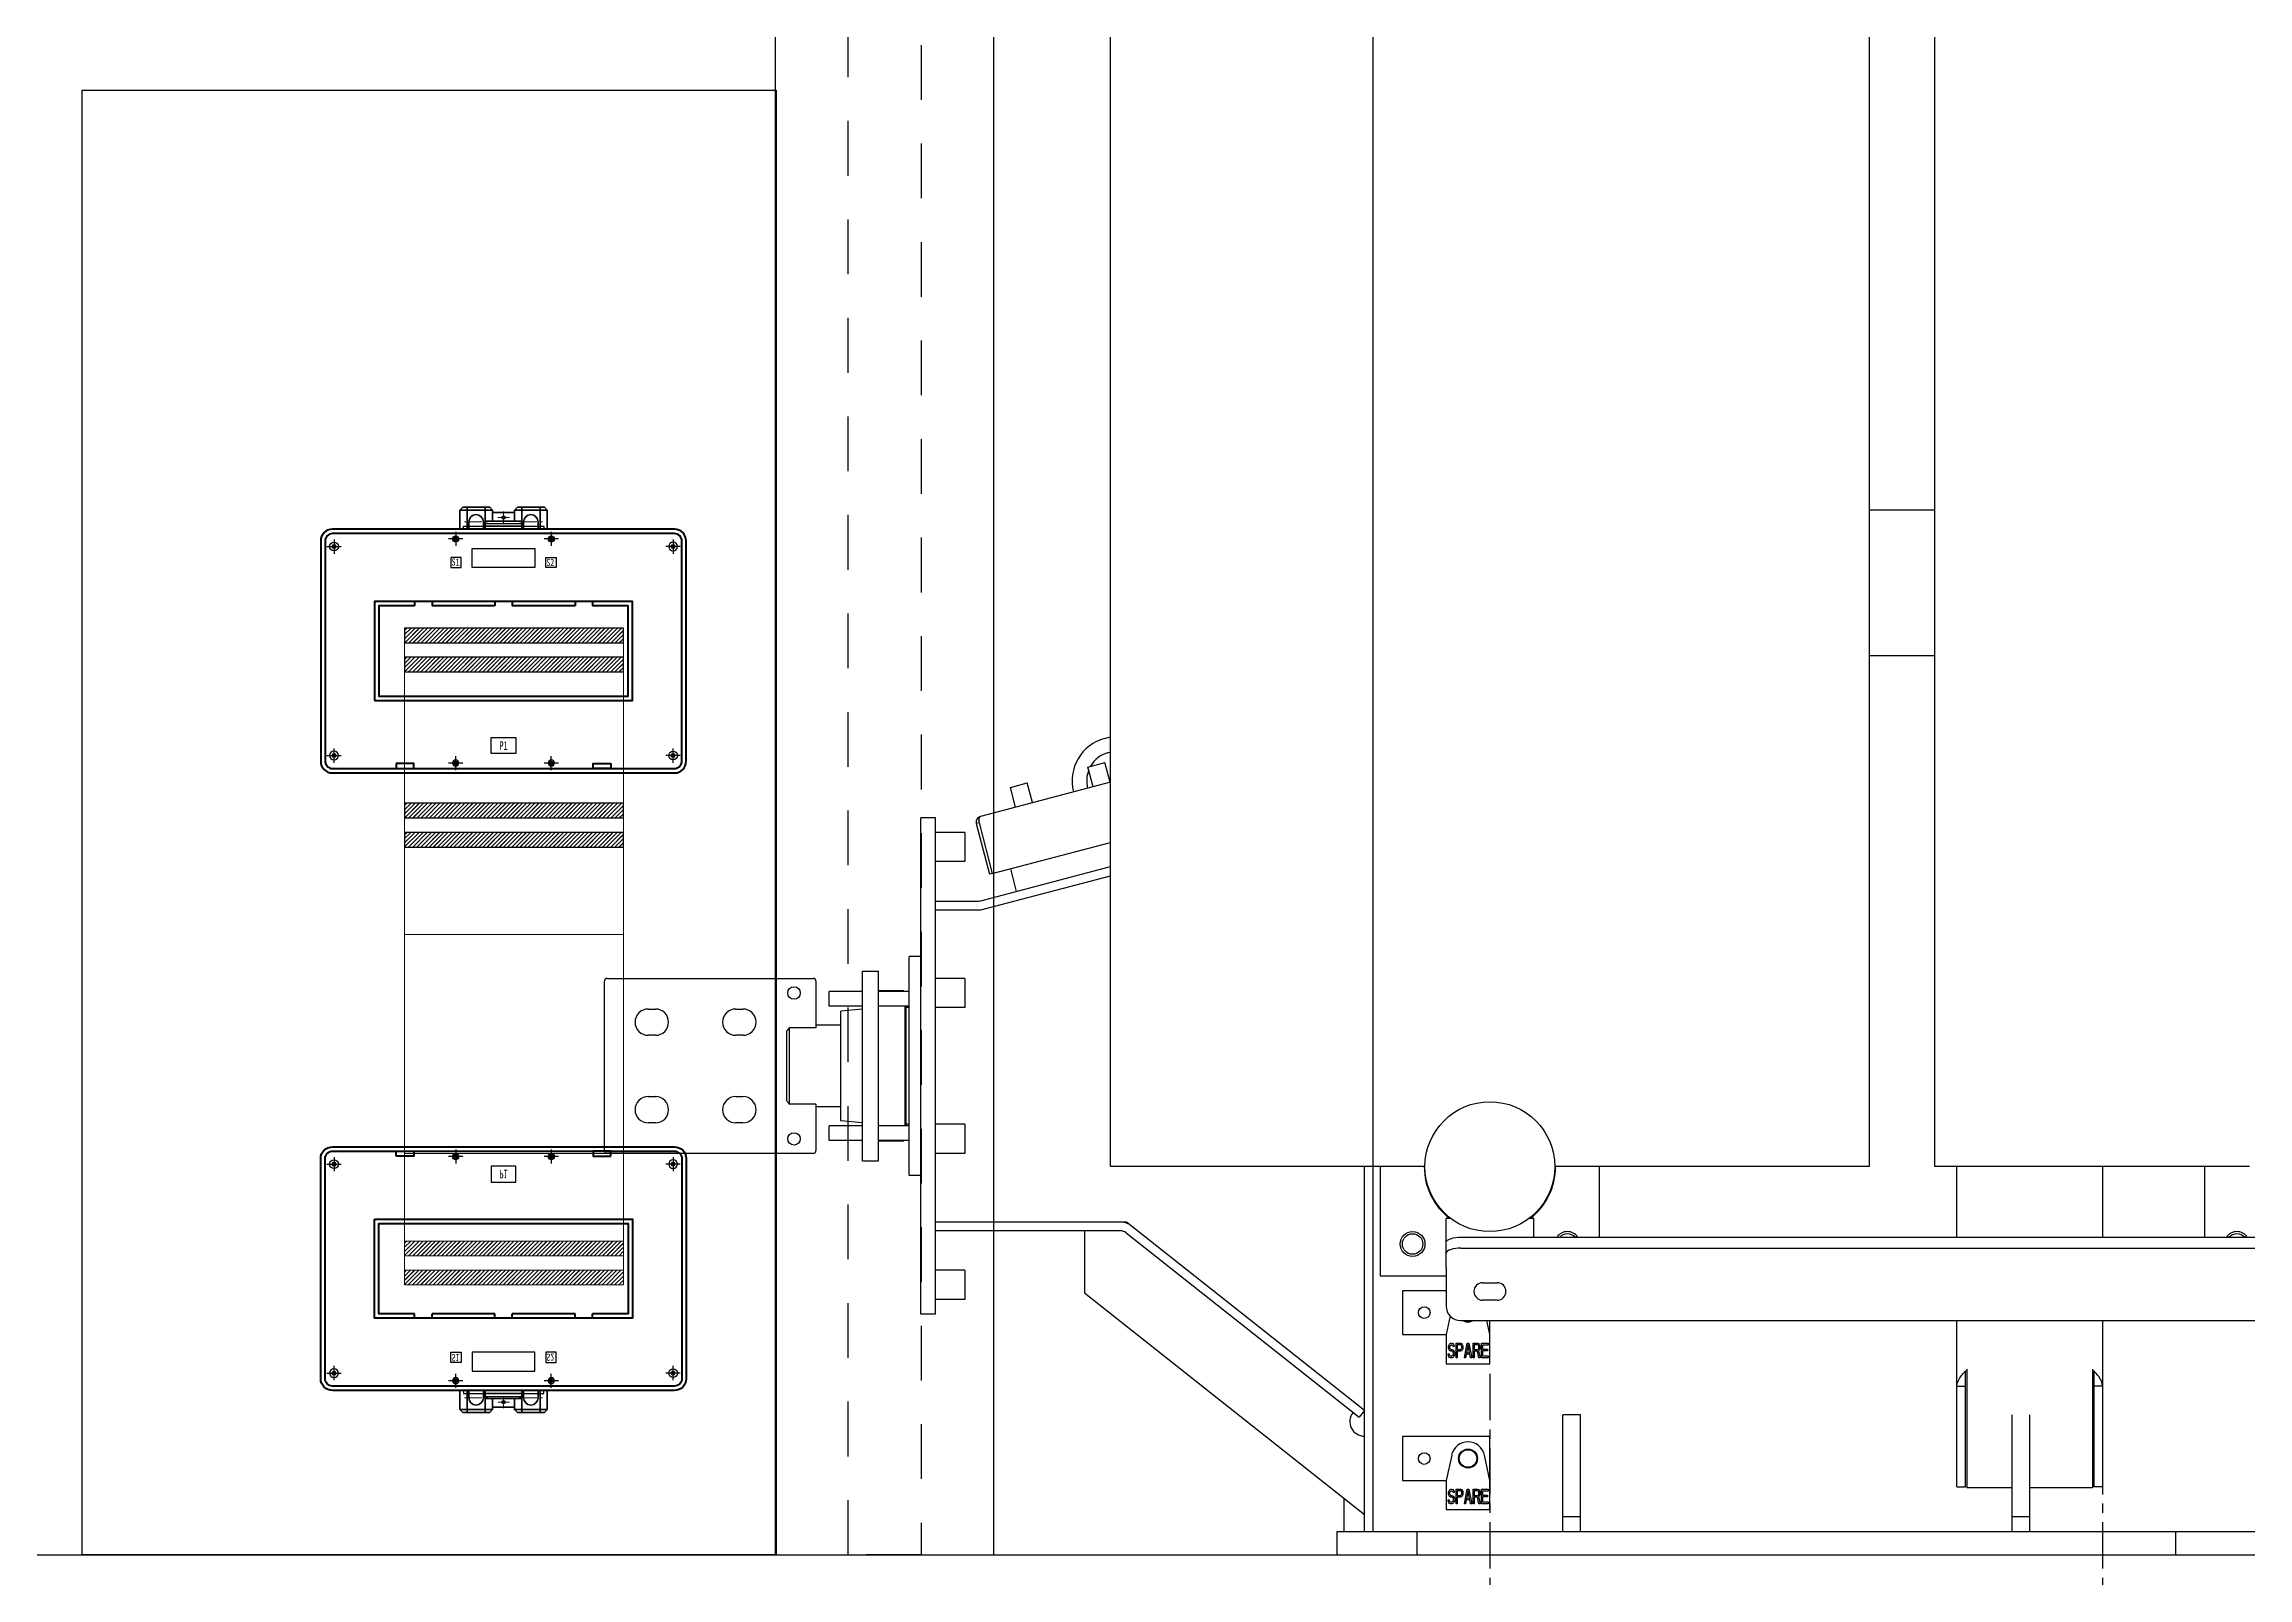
# Model space of a CAD drawing. Extents: x 59521 to 184406, y -1257 to 56672.
# Drawn here: x 71363 to 72874, y 13589 to 14640 of the extents above; entities that cross this region are included whole.
import ezdxf

# ---------------------------------------------------------------- set-up
doc = ezdxf.new("R2010")
doc.units = 0
doc.header["$MEASUREMENT"] = 0
for name, pattern in [('CENTER', [50.8, 31.75, -6.35, 6.35, -6.35]), ('HIDDEN', [0.375, 0.25, -0.125]), ('JIS_02_0.7', [1.35, 0.75, -0.6]), ('点画线', [18, 12, -2, 2, -2])]:
    doc.linetypes.add(name, pattern=pattern)
doc.layers.get('0').update_dxf_attribs({"linetype": 'CONTINUOUS'})
for name, color, linetype in [('03-JI-ZHUN-XIAN', 7, 'CONTINUOUS'), ('05-JI-ZHUN-ZHOU', 7, 'CONTINUOUS'), ('2', 4, 'CENTER')]:
    doc.layers.add(name, color=color, linetype=linetype)
for name, color, linetype, lineweight in [('A相实线', 2, 'CONTINUOUS', 13), ('B相实线', 3, 'CONTINUOUS', 13), ('C', 1, 'CONTINUOUS', 15), ('THICK', 7, 'CONTINUOUS', 0), ('中心线层', 1, '点画线', 18), ('实体', 7, 'CONTINUOUS', 40), ('尺寸标注', 7, 'CONTINUOUS', 15), ('尺寸标注层', 7, 'CONTINUOUS', 15), ('粗实线层', 7, 'CONTINUOUS', 35)]:
    doc.layers.add(name, color=color, linetype=linetype, lineweight=lineweight)
doc.layers.add('LIU1', color=160, linetype='CONTINUOUS', lineweight=13, plot=False)
doc.styles.add('标准', font='simsun.ttc', dxfattribs={"width": 0.667})
pattern_1 = [(45, (308437.237, 27510.5017), (-1.414213562, 1.414213562), []), (45, (308437.277, 27510.5017), (-1.414213562, 1.414213562), [])]

# ---------------------------------------------------------------- blocks, each defined once
blk = doc.blocks.new('DSAF425')
for points in [[(8824.6, 16726.9), (8824.6, 16717.1)], [(8819.7, 16722), (8829.5, 16722)]]:
    blk.add_lwpolyline(points)
blk.add_circle((8824.6, 16722), 3)
at = {"layer": '粗实线层', "color": 3}
blk.add_circle((8824.6, 16722), 1.2, dxfattribs=at)
blk = doc.blocks.new('FDGDF437')
for points in [[(8978.4, 16727.2), (8968.6, 16727.2)], [(8973.5, 16732.1), (8973.5, 16722.4)]]:
    blk.add_lwpolyline(points)
blk.add_circle((8973.5, 16727.2), 2.1)
at = {"layer": '粗实线层', "color": 3}
blk.add_circle((8973.5, 16727.2), 1.2, dxfattribs=at)
blk = doc.blocks.new('XTYU')
at = {"color": 30}
for points in [[(-214419.2, -3806.1), (-214419.2, -3804.1), (-214364.2, -3804.1), (-214364.2, -3806.1), (-214419.2, -3806.1)], [(-214405.5, -3804.1), (-214405.5, -3802.1), (-214378, -3802.1), (-214378, -3804.1), (-214405.5, -3804.1)], [(-214413.2, -3819.4), (-214370.2, -3819.4), (-214370.2, -3832.4), (-214413.2, -3832.4), (-214413.2, -3819.4)], [(-214420.8, -3825.4), (-214427.8, -3825.4), (-214427.8, -3832.4), (-214420.8, -3832.4), (-214420.8, -3825.4)], [(-214362.7, -3825.4), (-214355.7, -3825.4), (-214355.7, -3832.4), (-214362.7, -3832.4), (-214362.7, -3825.4)], [(-214400.2, -3948.9), (-214383.2, -3948.9), (-214383.2, -3959.9), (-214400.2, -3959.9), (-214400.2, -3948.9)]]:
    blk.add_lwpolyline(points, dxfattribs=at)
at = {"layer": '中心线层', "color": 30}
for p, q in [((-214418.5, -3801.1), (-214402.5, -3801.1)), ((-214395.7, -3798.1), (-214387.7, -3798.1)), ((-214391.7, -3802.1), (-214391.7, -3794.1)), ((-214381, -3801.1), (-214365, -3801.1))]:
    blk.add_line(p, q, dxfattribs=at)
at = {"layer": '实体', "color": 30, "ltscale": 11}
for p, q in [((-214452.7, -3855.6), (-214452.7, -3858.6)), ((-214440.7, -3855.6), (-214440.7, -3858.6)), ((-214397.7, -3855.6), (-214397.7, -3858.6)), ((-214385.7, -3855.6), (-214385.7, -3858.6)), ((-214342.7, -3855.6), (-214342.7, -3858.6)), ((-214330.7, -3855.6), (-214330.7, -3858.6))]:
    blk.add_line(p, q, dxfattribs=at)
for points in [[(-214509, -3973.1), (-214274.5, -3973.1, 0.414214), (-214266.5, -3965.1), (-214266.5, -3814.1, 0.414214), (-214274.5, -3806.1), (-214509, -3806.1, 0.414214), (-214517, -3814.1), (-214517, -3965.1, 0.414214)], [(-214509, -3970.1), (-214274.5, -3970.1, 0.414214), (-214269.5, -3965.1), (-214269.5, -3814.1, 0.414214), (-214274.5, -3809.1), (-214509, -3809.1, 0.414214), (-214514, -3814.1), (-214514, -3965.1, 0.414214)]]:
    blk.add_lwpolyline(points, format="xyb", close=True, dxfattribs=at)
blk.add_lwpolyline([(-214480.2, -3923.6), (-214303.2, -3923.6), (-214303.2, -3855.6), (-214480.2, -3855.6)], close=True, dxfattribs=at)
for points in [[(-214452.7, -3858.6), (-214477.2, -3858.6), (-214477.2, -3920.6), (-214306.2, -3920.6), (-214306.2, -3858.6), (-214330.7, -3858.6)], [(-214397.7, -3858.6), (-214440.7, -3858.6)], [(-214342.7, -3858.6), (-214385.7, -3858.6)]]:
    blk.add_lwpolyline(points, dxfattribs=at)
at = {"layer": '实体', "color": 30}
for points in [[(-214465.2, -3966.6), (-214465.2, -3970.1), (-214453.2, -3970.1), (-214453.2, -3966.6), (-214465.2, -3966.6)], [(-214318.2, -3966.6), (-214318.2, -3970.1), (-214330.2, -3970.1), (-214330.2, -3966.6), (-214318.2, -3966.6)]]:
    blk.add_lwpolyline(points, dxfattribs=at)
at = {"layer": '尺寸标注层', "color": 30, "ltscale": 11}
for p, q in [((-214452.7, -3855.6), (-214440.7, -3855.6)), ((-214397.7, -3855.6), (-214385.7, -3855.6))]:
    blk.add_line(p, q, dxfattribs=at)
at = {"layer": '粗实线层', "color": 30}
for p, q in [((-214421.7, -3793.1), (-214419.7, -3791.1)), ((-214419.7, -3791.1), (-214401.2, -3791.1)), ((-214416.7, -3791.1), (-214416.7, -3806.1)), ((-214404.2, -3791.1), (-214404.2, -3806.1)), ((-214401.2, -3791.1), (-214399.2, -3793.1)), ((-214384.2, -3793.1), (-214382.2, -3791.1)), ((-214382.2, -3791.1), (-214363.7, -3791.1)), ((-214379.2, -3791.1), (-214379.2, -3806.1)), ((-214366.7, -3791.1), (-214366.7, -3806.1)), ((-214363.7, -3791.1), (-214361.7, -3793.1)), ((-214421.7, -3793.1), (-214421.7, -3806.1)), ((-214421.7, -3793.1), (-214399.2, -3793.1)), ((-214421.7, -3806.1), (-214361.7, -3806.1)), ((-214415.5, -3801.1), (-214415.5, -3806.1)), ((-214405.5, -3801.1), (-214405.5, -3806.1)), ((-214404.2, -3800.6), (-214379.2, -3800.6)), ((-214399.2, -3793.1), (-214399.2, -3800.6)), ((-214399.2, -3794.6), (-214384.2, -3794.6)), ((-214384.2, -3793.1), (-214384.2, -3800.6)), ((-214384.2, -3793.1), (-214361.7, -3793.1)), ((-214378, -3801.1), (-214378, -3806.1)), ((-214368, -3801.1), (-214368, -3806.1)), ((-214361.7, -3793.1), (-214361.7, -3806.1))]:
    blk.add_line(p, q, dxfattribs=at)
blk.add_circle((-214391.7, -3798.1), 1, dxfattribs=at)
for centre, start in [((-214410.5, -3801.1), 0), ((-214373, -3801.1), 360)]:
    blk.add_arc(centre, 5, start, 180, dxfattribs=at)
at = {"color": 30}
for name, p in [('DSAF425', (-223332.5, -20540)), ('FDGDF437', (-223398, -20540)), ('FDGDF437', (-223332.5, -20540))]:
    blk.add_blockref(name, p, dxfattribs=at)
at = {"color": 30, "xscale": -1}
blk.add_blockref('DSAF425', (-205450.9, -20540), dxfattribs=at)
at = {"color": 30, "xscale": -1, "rotation": 180}
for name, p in [('DSAF425', (-223332.5, 12760.8)), ('FDGDF437', (-223398, 12760.8)), ('FDGDF437', (-223332.5, 12760.8))]:
    blk.add_blockref(name, p, dxfattribs=at)
at = {"color": 30, "rotation": 180}
blk.add_blockref('DSAF425', (-205450.9, 12760.8), dxfattribs=at)
at = {"layer": '尺寸标注', "color": 30, "style": '标准'}
for s, width, insert, char_height, attachment_point in [('S1', 7, (-214427.3, -3826.1), 5, 1), ('S2', 7, (-214362.4, -3826.4), 5, 1), ('P1', 17, (-214391.7, -3954.4), 6, 5)]:
    blk.add_mtext_dynamic_manual_height_columns(s, width=width, gutter_width=30, heights=[0], dxfattribs=dict(at, insert=insert, char_height=char_height, attachment_point=attachment_point))
blk = doc.blocks.new('gy7')
at = {"color": 87, "linetype": 'Continuous'}
for p, q in [((-672.8, -1900), (-672.8, 0)), ((-152.8, 0), (-152.8, -1900)), ((-107.8, -1900), (-107.8, 0)), ((-676.9, -1606.6), (-672.8, -1605.5)), ((-674.3, -1616.3), (-672.8, -1615.9)), ((-688.3, -1626.2), (-676.7, -1623.1)), ((-684.7, -1639.7), (-688.3, -1626.2)), ((-673.1, -1636.6), (-676.7, -1623.1)), ((-741.5, -1640.1), (-729.9, -1637.1)), ((-737.9, -1653.7), (-741.5, -1640.1)), ((-726.3, -1650.6), (-729.9, -1637.1)), ((-802.8, -2001), (-802.8, -1661)), ((-792.8, -1661), (-802.8, -1661)), ((-792.8, -2001), (-792.8, -1661)), ((-772.8, -1671), (-792.8, -1671)), ((-772.8, -1671), (-772.8, -1691)), ((-772.8, -1691), (-792.8, -1691)), ((-753.9, -1699.2), (-672.8, -1677.9)), ((-761.8, -1724), (-672.8, -1700.7)), ((-737.3, -1711.4), (-741.3, -1695.9)), ((-792.8, -1724), (-761.8, -1724)), ((-842.8, -1896), (-842.8, -1766)), ((-842.8, -1766), (-831.8, -1766)), ((-831.8, -1896), (-831.8, -1766)), ((-810.8, -1906), (-810.8, -1756)), ((-802.8, -1756), (-810.8, -1756)), ((-1019.8, -1889), (-1019.8, -1773)), ((-1017.8, -1771), (-876.8, -1771)), ((-874.8, -1773), (-874.8, -1804.8)), ((-865.8, -1790), (-865.8, -1780)), ((-842.8, -1780), (-865.8, -1780)), ((-815.7, -1779.5), (-831.8, -1779.5)), ((-810.8, -1780), (-831.8, -1780)), ((-772.8, -1771), (-792.8, -1771)), ((-772.8, -1771), (-772.8, -1791)), ((-989.8, -1792), (-984.8, -1792)), ((-929.8, -1792), (-924.8, -1792)), ((-842.8, -1790), (-865.8, -1790)), ((-842.8, -1792.1), (-857.8, -1793.5)), ((-857.8, -1868.5), (-857.8, -1793.5)), ((-810.8, -1790), (-831.8, -1790)), ((-813.7, -1872), (-813.7, -1790)), ((-813, -1872), (-813, -1790)), ((-810.8, -1791), (-813, -1791)), ((-772.8, -1791), (-792.8, -1791)), ((-984.8, -1810), (-989.8, -1810)), ((-924.8, -1810), (-929.8, -1810)), ((-894.8, -1855), (-894.8, -1807)), ((-892.8, -1857.2), (-892.8, -1804.8)), ((-874.8, -1804.8), (-892.8, -1804.8)), ((-857.8, -1803), (-874.8, -1803)), ((-989.8, -1852), (-984.8, -1852)), ((-929.8, -1852), (-924.8, -1852)), ((-874.8, -1857.2), (-892.8, -1857.2)), ((-874.8, -1857.2), (-874.8, -1889)), ((-984.8, -1870), (-989.8, -1870)), ((-924.8, -1870), (-929.8, -1870)), ((-857.8, -1859), (-874.8, -1859)), ((-865.8, -1882), (-865.8, -1872)), ((-842.8, -1872), (-865.8, -1872)), ((-842.8, -1869.9), (-857.8, -1868.5)), ((-810.8, -1872), (-831.8, -1872)), ((-810.8, -1871), (-813, -1871)), ((-772.8, -1871), (-792.8, -1871)), ((-772.8, -1871), (-772.8, -1891)), ((-842.8, -1882), (-865.8, -1882)), ((-810.8, -1882), (-831.8, -1882)), ((-815.7, -1882.5), (-831.8, -1882.5)), ((-876.8, -1891), (-1017.8, -1891)), ((-842.8, -1896), (-831.8, -1896)), ((-772.8, -1891), (-792.8, -1891)), ((-457.2, -1900), (-672.8, -1900)), ((-487.8, -1975), (-487.8, -1900)), ((-152.8, -1900), (-368.2, -1900)), ((-337.8, -1900), (-337.8, -1948.4)), ((107.8, -1900), (-107.8, -1900)), ((77.2, -1948.4), (77.2, -1900)), ((-802.8, -1906), (-810.8, -1906)), ((-661.8, -1938), (-792.8, -1938)), ((-690.8, -1944), (-690.8, -1986.5)), ((-498.8, -2067), (-661.8, -1938)), ((-439.6, -1935.5), (-442.8, -1935.5)), ((-442.8, -1969.2), (-442.8, -1935.5)), ((-432.8, -1948.4), (1297.2, -1948.4)), ((-382.8, -1935.5), (-385.9, -1935.5)), ((-382.8, -1948.4), (-382.8, -1935.5)), ((-432.8, -1955.9), (1297.2, -1955.9)), ((-772.8, -1971), (-792.8, -1971)), ((-772.8, -1971), (-772.8, -1991)), ((-442.8, -1975), (-487.8, -1975)), ((-442.8, -1976.7), (-442.8, -1995.5)), ((-772.8, -1991), (-792.8, -1991)), ((-690.8, -1986.5), (-498.8, -2138.4)), ((-442.8, -1985), (-472.8, -1985)), ((-472.8, -1985), (-472.8, -2015)), ((-417.8, -1979.5), (-407.8, -1979.5)), ((-407.8, -1991.5), (-417.8, -1991.5)), ((-792.8, -2001), (-802.8, -2001)), ((-440, -2002.3), (-442.8, -2015)), ((-432.8, -2005.5), (1302.2, -2005.5)), ((-412.8, -2015), (-414.8, -2005.5)), ((-412.8, -2035), (-412.8, -2005.5)), ((-472.8, -2015), (-442.8, -2015)), ((-442.8, -2015), (-442.8, -2035)), ((-441.2, -2023.3), (-441, -2022.5)), ((-441.2, -2024.2), (-441.2, -2023.3)), ((-441, -2025), (-441.2, -2024.2)), ((-441, -2022.5), (-440.5, -2021.6)), ((-440.5, -2021.6), (-440, -2021.2)), ((-440.3, -2022.9), (-440.4, -2023.6)), ((-440.4, -2023.6), (-440.4, -2024)), ((-440.4, -2024), (-440.3, -2024.6)), ((-439.9, -2022.5), (-440.3, -2022.9)), ((-440, -2021.2), (-439.5, -2021)), ((-439.5, -2022.3), (-439.9, -2022.5)), ((-439.5, -2021), (-438.9, -2021)), ((-438.8, -2022.3), (-439.5, -2022.3)), ((-438.9, -2021), (-438.3, -2021.2)), ((-438.4, -2022.5), (-438.8, -2022.3)), ((-438.2, -2022.9), (-438.4, -2022.5)), ((-438.3, -2021.2), (-437.8, -2021.9)), ((-438.1, -2023.3), (-438.2, -2022.9)), ((-437.3, -2023.3), (-438.1, -2023.3)), ((-437.8, -2021.9), (-437.4, -2022.7)), ((-437.4, -2022.7), (-437.3, -2023.3)), ((-435.9, -2021), (-432.9, -2021)), ((-435.9, -2031), (-435.9, -2021)), ((-432.8, -2022.1), (-435.2, -2022.1)), ((-435.2, -2022.1), (-435.2, -2025.3)), ((-432.9, -2021), (-432.3, -2021.2)), ((-432.4, -2022.3), (-432.8, -2022.1)), ((-432.2, -2022.7), (-432.4, -2022.3)), ((-432.3, -2021.2), (-431.8, -2021.9)), ((-432, -2023.3), (-432.2, -2022.7)), ((-432.2, -2024.6), (-432, -2024)), ((-432, -2024), (-432, -2023.3)), ((-431.8, -2021.9), (-431.4, -2022.7)), ((-431.4, -2022.7), (-431.3, -2023.3)), ((-431.3, -2024.2), (-431.4, -2024.8)), ((-431.3, -2023.3), (-431.3, -2024.2)), ((-430.3, -2031), (-428.3, -2021)), ((-427.8, -2021.9), (-428.9, -2027.6)), ((-428.3, -2021), (-427.3, -2021)), ((-426.7, -2027.6), (-427.8, -2021.9)), ((-427.3, -2021), (-425.3, -2031)), ((-424.3, -2021), (-421.3, -2021)), ((-424.3, -2031), (-424.3, -2021)), ((-421.2, -2022.1), (-423.5, -2022.1)), ((-423.5, -2022.1), (-423.5, -2025.3)), ((-421.3, -2021), (-420.7, -2021.2)), ((-420.8, -2022.3), (-421.2, -2022.1)), ((-420.5, -2022.7), (-420.8, -2022.3)), ((-420.7, -2021.2), (-420.2, -2021.9)), ((-420.4, -2023.3), (-420.5, -2022.7)), ((-420.5, -2024.6), (-420.4, -2024)), ((-420.4, -2024), (-420.4, -2023.3)), ((-420.2, -2021.9), (-419.8, -2022.7)), ((-419.8, -2022.7), (-419.7, -2023.3)), ((-419.7, -2024.2), (-419.8, -2024.8)), ((-419.7, -2023.3), (-419.7, -2024.2)), ((-418.6, -2021), (-414, -2021)), ((-418.6, -2031), (-418.6, -2021)), ((-414, -2022.3), (-417.8, -2022.3)), ((-417.8, -2022.3), (-417.8, -2025)), ((-414, -2021), (-414, -2022.3)), ((-442.8, -2035), (-412.8, -2035)), ((-441.5, -2028.2), (-440.8, -2028.2)), ((-441.4, -2029.1), (-441.5, -2028.2)), ((-441, -2030.1), (-441.4, -2029.1)), ((-440.5, -2025.9), (-441, -2025)), ((-440.4, -2030.8), (-441, -2030.1)), ((-440.8, -2028.2), (-440.7, -2028.9)), ((-440.7, -2028.9), (-440.3, -2029.5)), ((-440, -2026.3), (-440.5, -2025.9)), ((-439.8, -2031), (-440.4, -2030.8)), ((-440.3, -2024.6), (-439.9, -2025)), ((-440.3, -2029.5), (-439.8, -2029.7)), ((-439.5, -2026.5), (-440, -2026.3)), ((-439.9, -2025), (-439.5, -2025.3)), ((-439.8, -2029.7), (-438.8, -2029.7)), ((-438.8, -2031), (-439.8, -2031)), ((-439.5, -2025.3), (-438.8, -2025.3)), ((-438.8, -2026.5), (-439.5, -2026.5)), ((-438.8, -2025.3), (-438.2, -2025.5)), ((-438.3, -2026.7), (-438.8, -2026.5)), ((-438.8, -2029.7), (-438.3, -2029.5)), ((-438.2, -2030.8), (-438.8, -2031)), ((-437.9, -2027.2), (-438.3, -2026.7)), ((-438.3, -2029.5), (-437.9, -2029.1)), ((-438.2, -2025.5), (-437.7, -2025.9)), ((-437.7, -2030.4), (-438.2, -2030.8)), ((-437.7, -2027.8), (-437.9, -2027.2)), ((-437.9, -2029.1), (-437.7, -2028.4)), ((-437.7, -2025.9), (-437.2, -2026.7)), ((-437.7, -2028.4), (-437.7, -2027.8)), ((-437.2, -2029.5), (-437.7, -2030.4)), ((-437.2, -2026.7), (-436.9, -2027.6)), ((-436.9, -2028.7), (-437.2, -2029.5)), ((-436.9, -2027.6), (-436.9, -2028.7)), ((-435.2, -2031), (-435.9, -2031)), ((-435.2, -2025.3), (-432.8, -2025.3)), ((-432.9, -2026.5), (-435.2, -2026.5)), ((-435.2, -2026.5), (-435.2, -2031)), ((-432.3, -2026.3), (-432.9, -2026.5)), ((-432.8, -2025.3), (-432.4, -2025)), ((-432.4, -2025), (-432.2, -2024.6)), ((-431.8, -2025.7), (-432.3, -2026.3)), ((-431.4, -2024.8), (-431.8, -2025.7)), ((-429.5, -2031), (-430.3, -2031)), ((-429.1, -2028.4), (-429.5, -2031)), ((-426.5, -2028.4), (-429.1, -2028.4)), ((-428.9, -2027.6), (-426.7, -2027.6)), ((-426.1, -2031), (-426.5, -2028.4)), ((-425.3, -2031), (-426.1, -2031)), ((-423.5, -2031), (-424.3, -2031)), ((-423.5, -2025.3), (-421.2, -2025.3)), ((-421.4, -2026.5), (-423.5, -2026.5)), ((-423.5, -2026.5), (-423.5, -2031)), ((-420.4, -2031), (-421.4, -2026.5)), ((-421.2, -2025.3), (-420.8, -2025)), ((-420.8, -2025), (-420.5, -2024.6)), ((-420.2, -2025.7), (-420.7, -2026.1)), ((-420.7, -2026.1), (-419.5, -2031)), ((-419.5, -2031), (-420.4, -2031)), ((-419.8, -2024.8), (-420.2, -2025.7)), ((-414, -2031), (-418.6, -2031)), ((-417.8, -2025), (-414.5, -2025)), ((-414.5, -2026.3), (-417.8, -2026.3)), ((-417.8, -2026.3), (-417.8, -2029.7)), ((-417.8, -2029.7), (-414, -2029.7)), ((-414.5, -2025), (-414.5, -2026.3)), ((-414, -2029.7), (-414, -2031)), ((-350.8, -2070), (-362.8, -2070)), ((-362.8, -2150), (-362.8, -2070)), ((-350.8, -2150), (-350.8, -2070)), ((-54.8, -2150), (-54.8, -2070)), ((-42.8, -2150), (-42.8, -2070)), ((-412.8, -2085), (-472.8, -2085)), ((-472.8, -2085), (-472.8, -2115)), ((-439, -2097.6), (-442.8, -2115)), ((-412.8, -2115), (-416.5, -2097.6)), ((-412.8, -2135), (-412.8, -2085)), ((-512.8, -2150), (-512.8, -2127.3)), ((-472.8, -2115), (-442.8, -2115)), ((-442.8, -2115), (-442.8, -2135)), ((-441.5, -2128.2), (-440.8, -2128.2)), ((-441.4, -2129.1), (-441.5, -2128.2)), ((-441, -2130.1), (-441.4, -2129.1)), ((-441.2, -2123.3), (-441, -2122.5)), ((-441.2, -2124.2), (-441.2, -2123.3)), ((-441, -2125), (-441.2, -2124.2)), ((-441, -2122.5), (-440.5, -2121.6)), ((-440.5, -2125.9), (-441, -2125)), ((-440.8, -2128.2), (-440.7, -2128.9)), ((-440.7, -2128.9), (-440.3, -2129.5)), ((-440.5, -2121.6), (-440, -2121.2)), ((-440, -2126.3), (-440.5, -2125.9)), ((-440.3, -2122.9), (-440.4, -2123.6)), ((-440.4, -2123.6), (-440.4, -2124)), ((-440.4, -2124), (-440.3, -2124.6)), ((-439.9, -2122.5), (-440.3, -2122.9)), ((-440.3, -2124.6), (-439.9, -2125)), ((-440.3, -2129.5), (-439.8, -2129.7)), ((-440, -2121.2), (-439.5, -2121)), ((-439.5, -2126.5), (-440, -2126.3)), ((-439.5, -2122.3), (-439.9, -2122.5)), ((-439.9, -2125), (-439.5, -2125.3)), ((-439.8, -2129.7), (-438.8, -2129.7)), ((-439.5, -2121), (-438.9, -2121)), ((-438.8, -2122.3), (-439.5, -2122.3)), ((-439.5, -2125.3), (-438.8, -2125.3)), ((-438.8, -2126.5), (-439.5, -2126.5)), ((-438.9, -2121), (-438.3, -2121.2)), ((-438.4, -2122.5), (-438.8, -2122.3)), ((-438.8, -2125.3), (-438.2, -2125.5)), ((-438.3, -2126.7), (-438.8, -2126.5)), ((-438.8, -2129.7), (-438.3, -2129.5)), ((-438.2, -2122.9), (-438.4, -2122.5)), ((-438.3, -2121.2), (-437.8, -2121.9)), ((-437.9, -2127.2), (-438.3, -2126.7)), ((-438.3, -2129.5), (-437.9, -2129.1)), ((-438.1, -2123.3), (-438.2, -2122.9)), ((-438.2, -2125.5), (-437.7, -2125.9)), ((-437.3, -2123.3), (-438.1, -2123.3)), ((-437.7, -2127.8), (-437.9, -2127.2)), ((-437.9, -2129.1), (-437.7, -2128.4)), ((-437.8, -2121.9), (-437.4, -2122.7)), ((-437.7, -2125.9), (-437.2, -2126.7)), ((-437.7, -2128.4), (-437.7, -2127.8)), ((-437.2, -2129.5), (-437.7, -2130.4)), ((-437.4, -2122.7), (-437.3, -2123.3)), ((-437.2, -2126.7), (-436.9, -2127.6)), ((-436.9, -2128.7), (-437.2, -2129.5)), ((-436.9, -2127.6), (-436.9, -2128.7)), ((-435.9, -2121), (-432.9, -2121)), ((-435.9, -2131), (-435.9, -2121)), ((-432.8, -2122.1), (-435.2, -2122.1)), ((-435.2, -2122.1), (-435.2, -2125.3)), ((-435.2, -2125.3), (-432.8, -2125.3)), ((-432.9, -2126.5), (-435.2, -2126.5)), ((-435.2, -2126.5), (-435.2, -2131)), ((-432.9, -2121), (-432.3, -2121.2)), ((-432.3, -2126.3), (-432.9, -2126.5)), ((-432.4, -2122.3), (-432.8, -2122.1)), ((-432.8, -2125.3), (-432.4, -2125)), ((-432.2, -2122.7), (-432.4, -2122.3)), ((-432.4, -2125), (-432.2, -2124.6)), ((-432.3, -2121.2), (-431.8, -2121.9)), ((-431.8, -2125.7), (-432.3, -2126.3)), ((-432, -2123.3), (-432.2, -2122.7)), ((-432.2, -2124.6), (-432, -2124)), ((-432, -2124), (-432, -2123.3)), ((-431.8, -2121.9), (-431.4, -2122.7)), ((-431.4, -2124.8), (-431.8, -2125.7)), ((-431.4, -2122.7), (-431.3, -2123.3)), ((-431.3, -2124.2), (-431.4, -2124.8)), ((-431.3, -2123.3), (-431.3, -2124.2)), ((-430.3, -2131), (-428.3, -2121)), ((-429.1, -2128.4), (-429.5, -2131)), ((-426.5, -2128.4), (-429.1, -2128.4)), ((-427.8, -2121.9), (-428.9, -2127.6)), ((-428.9, -2127.6), (-426.7, -2127.6)), ((-428.3, -2121), (-427.3, -2121)), ((-426.7, -2127.6), (-427.8, -2121.9)), ((-427.3, -2121), (-425.3, -2131)), ((-426.1, -2131), (-426.5, -2128.4)), ((-424.3, -2121), (-421.3, -2121)), ((-424.3, -2131), (-424.3, -2121)), ((-421.2, -2122.1), (-423.5, -2122.1)), ((-423.5, -2122.1), (-423.5, -2125.3)), ((-423.5, -2125.3), (-421.2, -2125.3)), ((-421.4, -2126.5), (-423.5, -2126.5)), ((-423.5, -2126.5), (-423.5, -2131)), ((-420.4, -2131), (-421.4, -2126.5)), ((-421.3, -2121), (-420.7, -2121.2)), ((-420.8, -2122.3), (-421.2, -2122.1)), ((-421.2, -2125.3), (-420.8, -2125)), ((-420.5, -2122.7), (-420.8, -2122.3)), ((-420.8, -2125), (-420.5, -2124.6)), ((-420.7, -2121.2), (-420.2, -2121.9)), ((-420.2, -2125.7), (-420.7, -2126.1)), ((-420.7, -2126.1), (-419.5, -2131)), ((-420.4, -2123.3), (-420.5, -2122.7)), ((-420.5, -2124.6), (-420.4, -2124)), ((-420.4, -2124), (-420.4, -2123.3)), ((-420.2, -2121.9), (-419.8, -2122.7)), ((-419.8, -2124.8), (-420.2, -2125.7)), ((-419.8, -2122.7), (-419.7, -2123.3)), ((-419.7, -2124.2), (-419.8, -2124.8)), ((-419.7, -2123.3), (-419.7, -2124.2)), ((-418.6, -2121), (-414, -2121)), ((-418.6, -2131), (-418.6, -2121)), ((-414, -2122.3), (-417.8, -2122.3)), ((-417.8, -2122.3), (-417.8, -2125)), ((-417.8, -2125), (-414.5, -2125)), ((-414.5, -2126.3), (-417.8, -2126.3)), ((-417.8, -2126.3), (-417.8, -2129.7)), ((-417.8, -2129.7), (-414, -2129.7)), ((-414.5, -2125), (-414.5, -2126.3)), ((-414, -2121), (-414, -2122.3)), ((-414, -2129.7), (-414, -2131)), ((-442.8, -2135), (-412.8, -2135)), ((-440.4, -2130.8), (-441, -2130.1)), ((-439.8, -2131), (-440.4, -2130.8)), ((-438.8, -2131), (-439.8, -2131)), ((-438.2, -2130.8), (-438.8, -2131)), ((-437.7, -2130.4), (-438.2, -2130.8)), ((-435.2, -2131), (-435.9, -2131)), ((-429.5, -2131), (-430.3, -2131)), ((-425.3, -2131), (-426.1, -2131)), ((-423.5, -2131), (-424.3, -2131)), ((-419.5, -2131), (-420.4, -2131)), ((-414, -2131), (-418.6, -2131)), ((-350.8, -2140), (-362.8, -2140)), ((-42.8, -2140), (-54.8, -2140)), ((-517.8, -2150), (1512.2, -2150)), ((-517.8, -2150), (-517.8, -2166)), ((-462.8, -2150), (-462.8, -2166)), ((57.2, -2150), (57.2, -2166)), ((-517.8, -2166), (1512.2, -2166))]:
    blk.add_line(p, q, dxfattribs=at)
for centre, radius in [((-889.8, -1781), 4.25), ((-412.8, -1900), 44.5), ((-889.8, -1881), 4.25), ((-465.8, -1953), 8.5), ((-465.8, -1953), 7), ((-457.8, -2000), 4), ((-457.8, -2100), 4), ((-427.8, -2100), 6.5), ((-427.8, -2100), 6)]:
    blk.add_circle(centre, radius, dxfattribs=at)
for centre, radius, start, end in [((-669.2, -1635.6), 30, 104.7007, 194.7007), ((-669.2, -1635.6), 20, 104.7007, 150.247), ((-669.2, -1635.6), 20, 157.9291, 194.7007), ((-1017.8, -1773), 2, 90, 180), ((-876.8, -1773), 2, 0, 90), ((-815.7, -1781.5), 2, 47.3086, 90), ((-989.8, -1801), 9, 90, 270), ((-984.8, -1801), 9, 270, 90), ((-929.8, -1801), 9, 90, 270), ((-924.8, -1801), 9, 270, 90), ((-528.3, -2145.3), 498.8, 136.9463, 137.2839), ((-989.8, -1861), 9, 90, 270), ((-984.8, -1861), 9, 270, 90), ((-929.8, -1861), 9, 90, 270), ((-924.8, -1861), 9, 270, 90), ((-528.3, -1516.7), 498.8, 222.7161, 223.0537), ((-815.7, -1880.5), 2, 270, 312.6914), ((-1017.8, -1889), 2, 180, 270), ((-876.8, -1889), 2, 270, 0), ((-412.8, -1900), 45, 180, 232.2455), ((-412.8, -1900), 45, 307.7545, 0), ((-359.7, -1953), 8.5, 33.2096, 146.7904), ((-359.7, -1953), 7, 41.4577, 138.5423), ((99.2, -1953), 8.5, 33.2096, 146.7904), ((99.2, -1953), 7, 41.4577, 138.5423), ((-417.8, -1985.5), 6, 90, 270), ((-407.8, -1985.5), 6, 270, 90), ((-432.8, -1995.5), 10, 180, 270), ((-427.8, -2000), 6.5, 241.875, 302.1182), ((-427.8, -2000), 6, 246.5071, 293.4929), ((-498.8, -2074.7), 10, 141.6415, 270), ((-427.8, -2100), 11.5, 12.1723, 167.8277)]:
    blk.add_arc(centre, radius, start, end, dxfattribs=at)
for points, knots in [([(-442.8, -1951.8), (-442.8, -1950.6), (-438.3, -1948.6), (-435.1, -1948.4), (-432.8, -1948.4)], [0, 0, 0, 0, 0.347219, 1, 1, 1, 1]), ([(-432.8, -1955.9), (-435.1, -1955.9), (-438.3, -1956.1), (-442.8, -1958.1), (-442.8, -1959.3)], [0, 0, 0, 0, 0.652781, 1, 1, 1, 1])]:
    blk.add_open_spline(points, degree=3, knots=knots, dxfattribs=at)
at = {"layer": '03-JI-ZHUN-XIAN', "color": 87, "linetype": 'HIDDEN'}
blk.add_line((-492.8, -2150), (-492.8, -180), dxfattribs=at)
at = {"layer": '03-JI-ZHUN-XIAN', "color": 87, "linetype": 'Continuous'}
for p, q in [((-152.8, -1450), (-107.8, -1450)), ((-107.8, -1550), (-152.8, -1550)), ((-672.8, -1636.6), (-762.1, -1660)), ((-763, -1664.4), (-765, -1664.9)), ((-765, -1664.9), (-755.8, -1699.7)), ((-763, -1664.4), (-753.9, -1699.2)), ((-761.8, -1717.8), (-672.8, -1694.4)), ((-753.9, -1699.2), (-755.8, -1699.7)), ((-792.8, -1718), (-763.3, -1718)), ((-498.8, -2150), (-498.8, -1900)), ((-92.8, -1948.4), (-92.8, -1900)), ((7.2, -1900), (7.2, -1948.4)), ((-665.9, -1944), (-792.8, -1944)), ((-662.2, -1945.3), (-502.5, -2071.7)), ((-442.8, -1969.2), (-442.8, -1976.7)), ((-92.8, -2119.5), (-92.8, -2005.5)), ((7.2, -2005.5), (7.2, -2119.5)), ((-85.8, -2038.8), (-85.8, -2120)), ((0.2, -2038.8), (0.2, -2120)), ((-92.8, -2050.4), (-86.8, -2050.4)), ((-86.8, -2040), (-85.8, -2040)), ((-86.8, -2119.5), (-86.8, -2040)), ((0.2, -2040), (1.2, -2040)), ((1.2, -2040), (1.2, -2119.5)), ((7.2, -2050.4), (1.2, -2050.4)), ((-498.8, -2067), (-502.5, -2071.7)), ((-92.8, -2119.5), (-86.8, -2119.5)), ((-54.8, -2120), (-85.8, -2120)), ((0.2, -2120), (-42.8, -2120)), ((7.2, -2119.5), (1.2, -2119.5))]:
    blk.add_line(p, q, dxfattribs=at)
for centre, radius, start, end in [((-761.1, -1663.9), 4, 104.7007, 194.7007), ((-761.1, -1663.9), 2, 159.1884, 194.7007), ((-726.7, -1665.5), 36.3, 175.7066, 176.3175), ((-763.3, -1712), 6, 270, 284.7007), ((-665.9, -1950), 6, 51.6415, 90), ((-665.9, -1950), 12, 64.4277, 77.2138), ((-88.5, -2121.8), 121.4, 41.4101, 42.0215), ((-52.4, -2089.8), 73.2, 41.0759, 41.3632)]:
    blk.add_arc(centre, radius, start, end, dxfattribs=at)
for points, knots in [([(-762.9, -1662.8), (-762.9, -1662.1), (-762.8, -1661.2), (-762.4, -1660.1), (-762.1, -1660)], [0, 0, 0, 0, 0.658561, 1, 1, 1, 1]), ([(-92.8, -2050.4), (-92.8, -2048), (-90.9, -2044.7), (-88.7, -2042.2), (-88.1, -2041.5)], [0, 0, 0, 0, 0.714458, 1, 1, 1, 1]), ([(-88.1, -2041.5), (-87.8, -2041.2), (-87.4, -2040.7), (-87, -2040.2), (-86.8, -2040)], [0, 0, 0, 0, 0.498646, 1, 1, 1, 1]), ([(1.7, -2040.5), (1.6, -2040.4), (1.5, -2040.2), (1.3, -2040.1), (1.2, -2040)], [0, 0, 0, 0, 0.499835, 1, 1, 1, 1]), ([(7.2, -2050.4), (7.2, -2048.1), (5.5, -2044.9), (3.4, -2042.4), (2.8, -2041.7)], [0, 0, 0, 0, 0.714963, 1, 1, 1, 1])]:
    blk.add_open_spline(points, degree=3, knots=knots, dxfattribs=at)
blk.add_open_spline([(-763, -1664.4), (-763, -1664), (-763, -1663.6), (-763, -1663.1)], degree=3, dxfattribs=at)
at = {"layer": '05-JI-ZHUN-ZHOU', "color": 87, "linetype": 'CENTER'}
for p, q in [((-412.8, -2042), (-412.8, -2274)), ((7.2, -2042), (7.2, -2274))]:
    blk.add_line(p, q, dxfattribs=at)

msp = doc.modelspace()

# ---------------------------------------------------------------- hatches: boundary and pattern name
h = msp.add_hatch()
h.set_pattern_fill('JIS_LC_20', color=2, scale=0.1)
h.set_pattern_definition([(45, (308437.237, 27630.5017), (-1.414213562, 1.414213562), []), (45, (308437.277, 27630.5017), (-1.414213562, 1.414213562), [])])
h.paths.add_polyline_path([(71610.239, 14229.528), (71760.239, 14229.528), (71760.239, 14239.528), (71610.239, 14239.528)])
h.paths.add_polyline_path([(71610.239, 14209.528), (71760.239, 14209.528), (71760.239, 14219.528), (71610.239, 14219.528)])
h = msp.add_hatch()
h.set_pattern_fill('JIS_LC_20', color=3, scale=0.1)
h.set_pattern_definition(pattern_1)
h.paths.add_polyline_path([(71610.239, 14109.528), (71760.239, 14109.528), (71760.239, 14119.528), (71610.239, 14119.528)])
h.paths.add_polyline_path([(71610.239, 14089.528), (71760.239, 14089.528), (71760.239, 14099.528), (71610.239, 14099.528)])
at = {"layer": 'C'}
h = msp.add_hatch(dxfattribs=at)
h.set_pattern_fill('JIS_LC_20', color=1, scale=0.1)
h.set_pattern_definition(pattern_1)
h.paths.add_polyline_path([(71610.239, 13799.528), (71760.239, 13799.528), (71760.239, 13789.528), (71610.239, 13789.528)])
h.paths.add_polyline_path([(71610.239, 13819.528), (71760.239, 13819.528), (71760.239, 13809.528), (71610.239, 13809.528)])

# ---------------------------------------------------------------- linework, layer by layer
at = {"color": 87}
msp.add_lwpolyline([(71864.939, 13604.528), (71389.131, 13604.528), (71389.131, 14608.017), (71864.939, 14608.017)], close=True, dxfattribs=at)
for points in [[(71610.239, 14229.528), (71760.239, 14229.528), (71760.239, 14239.528), (71610.239, 14239.528)], [(71610.239, 14209.528), (71760.239, 14209.528), (71760.239, 14219.528), (71610.239, 14219.528)], [(71610.239, 14109.528), (71760.239, 14109.528), (71760.239, 14119.528), (71610.239, 14119.528)], [(71610.239, 14089.528), (71760.239, 14089.528), (71760.239, 14099.528), (71610.239, 14099.528)]]:
    msp.add_lwpolyline(points, close=True)
at = {"layer": '2', "color": 1, "linetype": 'JIS_02_0.7', "ltscale": 50}
msp.add_lwpolyline([(71914.239, 16056.528), (71964.239, 16056.528), (71964.239, 13604.528), (71914.239, 13604.528)], close=True, dxfattribs=at)
at = {"layer": 'A相实线'}
for p, q in [((71610.239, 13879.528), (71610.239, 14239.528)), ((71610.239, 14239.528), (71685.239, 14239.528)), ((71760.239, 14239.528), (71685.239, 14239.528)), ((71760.239, 13879.528), (71760.239, 14239.528)), ((71610.239, 13879.528), (71685.239, 13879.528)), ((71760.239, 13879.528), (71685.239, 13879.528))]:
    msp.add_line(p, q, dxfattribs=at)
at = {"layer": 'B相实线'}
for p, q in [((71610.239, 13879.528), (71610.239, 14119.528)), ((71610.239, 14119.528), (71685.239, 14119.528)), ((71760.239, 14119.528), (71685.239, 14119.528)), ((71760.239, 13879.528), (71760.239, 14119.528)), ((71610.239, 13879.528), (71685.239, 13879.528)), ((71760.239, 13879.528), (71685.239, 13879.528))]:
    msp.add_line(p, q, dxfattribs=at)
at = {"layer": 'C'}
for p, q in [((71610.239, 14029.528), (71685.239, 14029.528)), ((71610.239, 14029.528), (71610.239, 13789.528)), ((71760.239, 14029.528), (71685.239, 14029.528)), ((71760.239, 14029.528), (71760.239, 13789.528)), ((71610.239, 13789.528), (71685.239, 13789.528)), ((71760.239, 13789.528), (71685.239, 13789.528))]:
    msp.add_line(p, q, dxfattribs=at)
for points in [[(71610.239, 13819.528), (71760.239, 13819.528), (71760.239, 13809.528), (71610.239, 13809.528)], [(71610.239, 13799.528), (71760.239, 13799.528), (71760.239, 13789.528), (71610.239, 13789.528)]]:
    msp.add_lwpolyline(points, close=True, dxfattribs=at)
at = {"layer": 'LIU1', "lineweight": 15}
msp.add_lwpolyline([(71610.239, 13879.528), (71760.239, 13879.528), (71760.239, 14029.528), (71610.239, 14029.528)], close=True, dxfattribs=at)
at = {"layer": 'THICK', "lineweight": -3}
for points in [[(71864.239, 13604.528), (72014.239, 13604.528), (72014.239, 16056.528), (71864.239, 16056.528)], [(71864.239, 13604.528), (72014.239, 13604.528), (72014.239, 16056.528), (71864.239, 16056.528)], [(77414.239, 13604.528), (77414.239, 13459.528), (77390.239, 13459.528), (77390.239, 13354.528), (65554.239, 13354.528), (65554.239, 13459.528), (65530.239, 13459.528), (65530.239, 13604.528)]]:
    msp.add_lwpolyline(points, close=True, dxfattribs=at)

# ---------------------------------------------------------------- block references
for name, p in [('gy7', (72766.989, 15770.528)), ('XTYU', (286069.77, 18113.413))]:
    msp.add_blockref(name, p)
at = {"xscale": -1, "rotation": 180}
msp.add_blockref('XTYU', (286069.77, 9911.036), dxfattribs=at)

doc.saveas('drawing.dxf')
